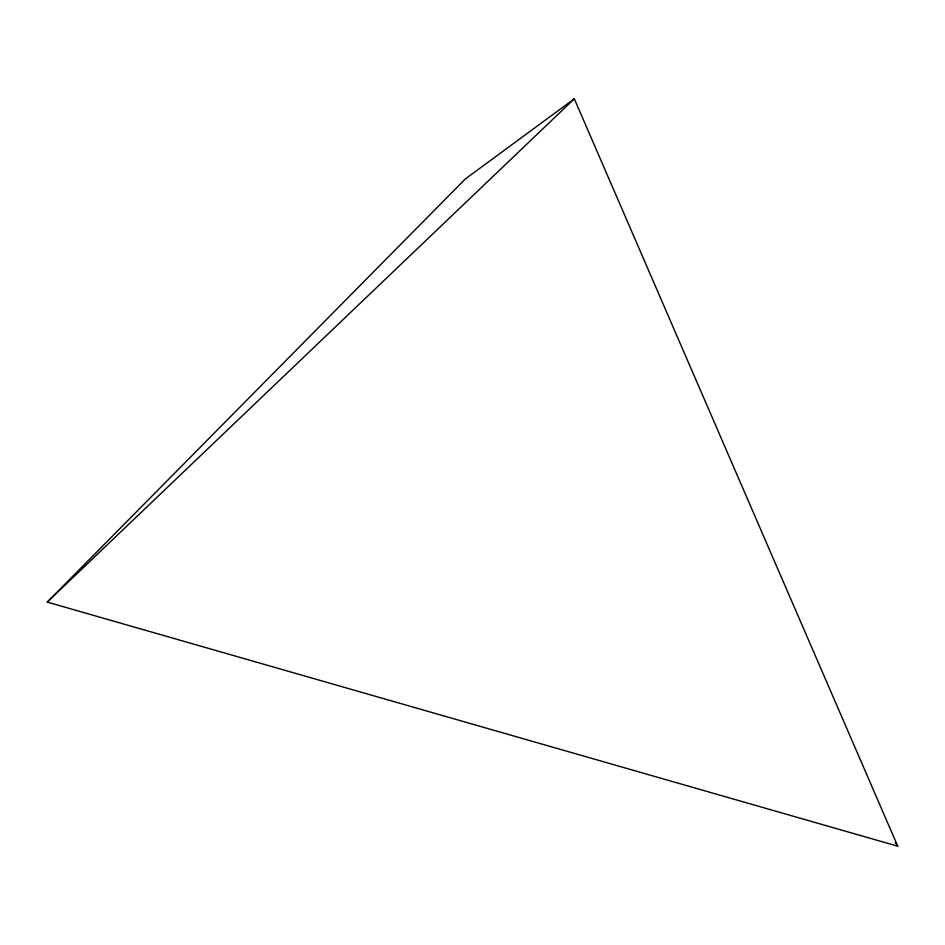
<?xml version="1.0" encoding="UTF-8"?>
<svg xmlns="http://www.w3.org/2000/svg" width="945" height="945" viewBox="0 0 945 945"><rect width="100%" height="100%" fill="white"/><g stroke="black" fill="none" stroke-linecap="round" stroke-linejoin="round"><path stroke-width="1.42" d="M47.25 602.095L465.401 178.9L574.312 98.788L897.75 846.212L47.25 602.095L574.312 98.788M895.34 842.503L897.75 846.212"/></g></svg>
